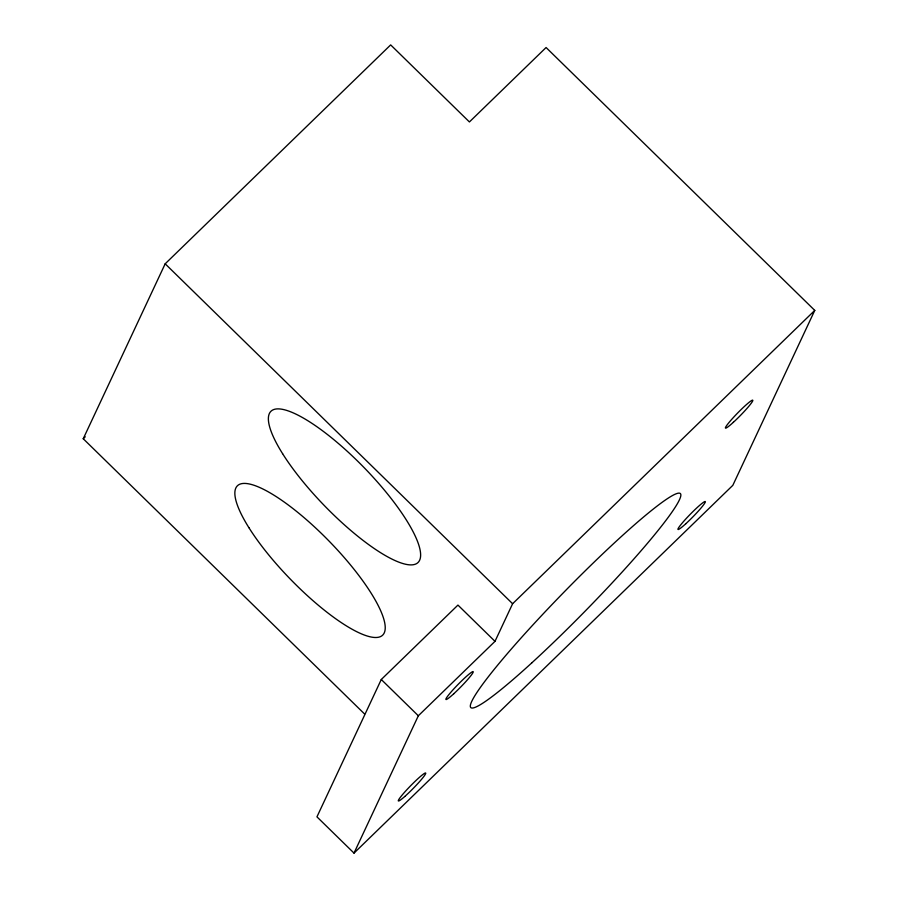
<?xml version="1.0" encoding="UTF-8"?>
<svg xmlns="http://www.w3.org/2000/svg" width="898" height="898" viewBox="0 0 898 898"><rect width="100%" height="100%" fill="white"/><g stroke="black" fill="none" stroke-linecap="round" stroke-linejoin="round"><path stroke-width="1.35" d="M364.577 714L83.233 438.74L165.176 263.81L390.664 44.9L469.418 121.948L546.085 47.527L814.767 310.405L732.824 485.335L354.003 853.1L316.949 816.843L381.28 679.505L457.946 605.084L495 641.34L418.333 715.773L354.003 853.1M495 641.34L512.612 603.737L814.767 310.405M83.233 438.74L85.243 436.787M165.176 263.81L512.612 603.737M381.28 679.505L418.333 715.773M248.892 527.654A104.168 27.142 45.8 0 0 378.384 637.254A104.168 27.142 45.8 0 0 302.615 516.395A104.168 27.142 45.8 0 0 248.892 527.654M282.589 453.67A105.47 27.479 45.8 0 0 413.709 564.64A105.47 27.479 45.8 0 0 336.986 442.276A105.47 27.479 45.8 0 0 282.589 453.67M404.785 796.481A19.531 1.852 -45.6 0 0 425.753 773.279A19.531 1.852 -45.6 0 0 405.582 791.116A19.531 1.852 -45.6 0 0 404.785 796.481M531.717 662.937A149.742 14.2 -45.6 0 0 680.325 493.552A149.742 14.2 -45.6 0 0 514.689 645.168A149.742 14.2 -45.6 0 0 531.717 662.937M685.915 523.646A19.531 1.852 -45.6 0 0 705.3 501.555A19.531 1.852 -45.6 0 0 683.692 521.334A19.531 1.852 -45.6 0 0 685.915 523.646M733.397 422.284A19.531 1.852 -45.6 0 0 752.782 400.194A19.531 1.852 -45.6 0 0 731.174 419.972A19.531 1.852 -45.6 0 0 733.397 422.284M453.793 693.727A19.531 1.852 -45.6 0 0 473.179 671.637A19.531 1.852 -45.6 0 0 451.582 691.415A19.531 1.852 -45.6 0 0 453.793 693.727"/></g></svg>
